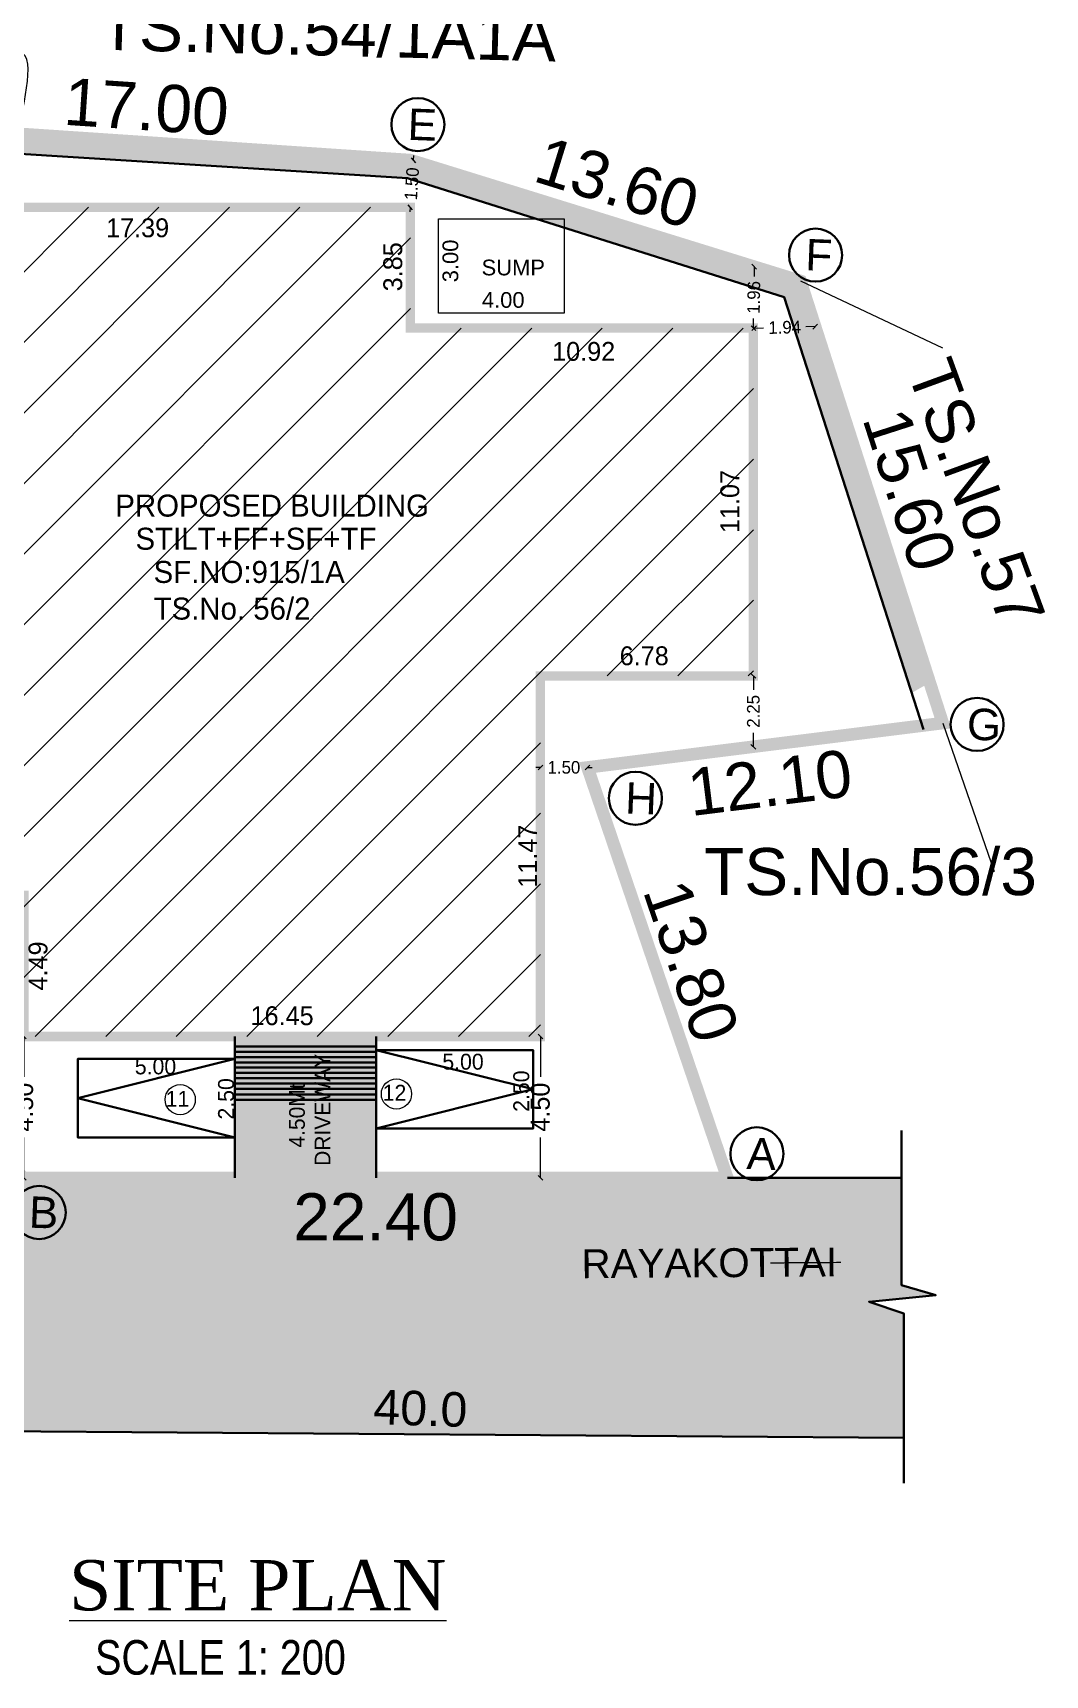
# Model space of a CAD drawing. Header units: metres. Extents: x -1560950 to -1560825, y 42726 to 42863.
# Drawn here: x -1560856.72 to -1560840.61, y 42822.92 to 42849.05 of the extents above; entities that cross this region are included whole.
import ezdxf
from ezdxf import colors
from ezdxf.entities.mleader import LeaderData, LeaderLine
from ezdxf.math import Vec2, Vec3

# ---------------------------------------------------------------- set-up
doc = ezdxf.new("R2010")
doc.units = ezdxf.units.M
doc.header["$LTSCALE"] = 750
doc.header["$MEASUREMENT"] = 0
doc.header["$PDMODE"] = 35
doc.header["$PDSIZE"] = 50
doc.linetypes.add('DASHED2', pattern=[0.375, 0.25, -0.125])
doc.layers.get('0').update_dxf_attribs({"lineweight": 5})
doc.layers.get('Defpoints').update_dxf_attribs({"lineweight": 0})
doc.layers.add('wall', color=7, linetype='Continuous', lineweight=30)
doc.styles.add('MSV', font='swissck.ttf', dxfattribs={"height": 0.3})
doc.styles.get("Standard").update_dxf_attribs({"font": 'arial.ttf'})
doc.styles.add('sunahari', font='framd.ttf', dxfattribs={"height": 0.3})
doc.dimstyles.new('Civil Mt', dxfattribs={"dimtxt": 0.3, "dimasz": 0.15, "dimexe": 0, "dimexo": 0, "dimgap": 0.1, "dimtad": 0, "dimzin": 0, "dimdsep": 46, "dimtxsty": 'Standard', "dimblk": 'ARCHTICK', "dimcen": 0, "dimse1": 1, "dimse2": 1, "dimclrd": 253, "dimadec": 0, "dimazin": 3, "dimtfac": 1, "dimtofl": 0, "dimtmove": 1, "dimatfit": 3, "dimfxl": 0, "dimfrac": 2, "dimtolj": 1, "dimtzin": 0, "dimarcsym": 0})
doc.dimstyles.new('CIVIL Mt.', dxfattribs={"dimscale": 0, "dimtxt": 0.2, "dimasz": 0.15, "dimexe": 0.18, "dimexo": 0.0625, "dimgap": 0.1, "dimtad": 0, "dimzin": 0, "dimdsep": 46, "dimtxsty": 'sunahari', "dimblk": 'OBLIQUE', "dimcen": 0.09, "dimse1": 1, "dimse2": 1, "dimclrd": 253, "dimclrt": 4, "dimadec": 0, "dimazin": 0, "dimtfac": 1, "dimtofl": 0, "dimtmove": 1, "dimatfit": 3, "dimfxl": 0, "dimfrac": 2, "dimtolj": 1, "dimtzin": 0, "dimarcsym": 0})
doc.dimstyles.new('CIVIL Mt.1SITE', dxfattribs={"dimscale": 0, "dimtxt": 0.6, "dimasz": 0.15, "dimexe": 0.18, "dimexo": 0.0625, "dimgap": 0.1, "dimtad": 0, "dimzin": 0, "dimdsep": 46, "dimtxsty": 'sunahari', "dimblk": 'OBLIQUE', "dimcen": 0.09, "dimse1": 1, "dimse2": 1, "dimsd1": 1, "dimsd2": 1, "dimclrd": 253, "dimclrt": 7, "dimadec": 0, "dimazin": 0, "dimtfac": 1, "dimtofl": 0, "dimtmove": 1, "dimatfit": 3, "dimfxl": 0, "dimfrac": 2, "dimtolj": 1, "dimtzin": 0, "dimarcsym": 0})

# ---------------------------------------------------------------- blocks, each defined once
blk = doc.blocks.new('*D889')
at = {"layer": 'Defpoints', "color": 0, "ltscale": 0.25}
for p in [(222.5315586885314, -167.2126414990552), (222.4475721347522, -168.463569810654), (275.328520510015, -172.0139640046556)]:
    blk.add_point(p, dxfattribs=at)
at = {"layer": 'wall', "color": 7, "ltscale": 0.25, "insert": (248.9720328761628, -168.987838596056), "char_height": 1.5, "attachment_point": 5, "rotation": 356.1589612629605}
blk.add_mtext('\\A1;(53.00)', dxfattribs=at)
blk = doc.blocks.new('_ArchTick')
at = {"color": 0, "linetype": 'ByBlock', "const_width": 0.15}
blk.add_lwpolyline([(-0.5, -0.5), (0.5, 0.5)], dxfattribs=at)
blk = doc.blocks.new('*D881')
at = {"layer": 'Defpoints', "color": 0, "ltscale": 0.25}
for p in [(275.328520510015, -172.0139640046556), (288.1180785410188, -174.6607377910791), (287.7463413761862, -175.8607451182212)]:
    blk.add_point(p, dxfattribs=at)
at = {"layer": 'wall', "color": 7, "ltscale": 0.25, "insert": (281.9091681079333, -172.7373472342964), "char_height": 1.5, "attachment_point": 5, "rotation": 342.78811259121096}
blk.add_mtext('\\A1;13.60', dxfattribs=at)
blk = doc.blocks.new('*D882')
at = {"layer": 'Defpoints', "color": 0, "ltscale": 0.25}
for p in [(288.9514050986079, -175.4725817038354), (287.7463413761861, -175.8607451182212), (292.2781651162631, -189.9299133684486)]:
    blk.add_point(p, dxfattribs=at)
at = {"layer": 'wall', "color": 7, "ltscale": 0.25, "insert": (291.2173169686464, -182.5071658289491), "char_height": 1.5, "attachment_point": 5, "rotation": 287.8542834120618}
blk.add_mtext('\\A1;15.60', dxfattribs=at)
blk = doc.blocks.new('*D883')
at = {"layer": 'Defpoints', "color": 0, "ltscale": 0.25}
for p in [(292.2781651162631, -189.9299133684485), (280.9658443493289, -191.3410826942173), (281.115423887372, -192.540153339826)]:
    blk.add_point(p, dxfattribs=at)
at = {"layer": 'wall', "color": 7, "ltscale": 0.25, "insert": (286.771584270839, -191.8345686769415), "char_height": 1.5, "attachment_point": 5, "rotation": 7.1106994318686985}
blk.add_mtext('\\A1;12.10', dxfattribs=at)
blk = doc.blocks.new('*D884')
at = {"layer": 'Defpoints', "color": 0, "ltscale": 0.25}
for p in [(282.0371053144086, -190.975907828069), (280.965844349329, -191.3410826942174), (285.4184415810522, -204.4030265729841)]:
    blk.add_point(p, dxfattribs=at)
at = {"layer": 'wall', "color": 7, "ltscale": 0.25, "insert": (284.2634039302701, -197.5068797674524), "char_height": 1.5, "attachment_point": 5, "rotation": 288.8233810375341}
blk.add_mtext('\\A1;13.80', dxfattribs=at)
blk = doc.blocks.new('*D885')
at = {"layer": 'Defpoints', "color": 0, "ltscale": 0.25}
for p in [(263.0184415810521, -204.4030265729841), (285.4184415810522, -204.4030265729841), (263.0184415810521, -205.6525956001014)]:
    blk.add_point(p, dxfattribs=at)
at = {"layer": 'wall', "color": 7, "ltscale": 0.25, "insert": (274.2184415810521, -205.6525956001014), "char_height": 1.5, "attachment_point": 5}
blk.add_mtext('\\A1;22.40', dxfattribs=at)
blk = doc.blocks.new('*D888')
at = {"layer": 'Defpoints', "color": 0, "ltscale": 0.25}
for p in [(258.3667068802137, -170.8751583197871), (275.4037486309618, -170.8934871891866), (275.328520510015, -172.0139640046556)]:
    blk.add_point(p, dxfattribs=at)
at = {"layer": 'wall', "color": 7, "ltscale": 0.25, "insert": (266.9228418160611, -170.3240843467524), "char_height": 1.5, "attachment_point": 5, "rotation": 356.1589612629605}
blk.add_mtext('\\A1;17.00', dxfattribs=at)
blk = doc.blocks.new('_Oblique')
at = {"color": 0, "linetype": 'ByBlock', "lineweight": -2}
blk.add_line((-0.5, -0.5), (0.5, 0.5), dxfattribs=at)
blk = doc.blocks.new('*D879')
at = {"layer": 'Defpoints', "color": 0, "ltscale": 0.25}
for p in [(286.2740823741406, -175.4046700802269), (286.2740823741408, -175.4046700802269), (286.2463413761862, -177.3607451182213)]:
    blk.add_point(p, dxfattribs=at)
at = {"layer": 'wall', "color": 253, "lineweight": -2, "ltscale": 0.25}
for p, q in [((286.2740823741408, -175.4046700802269), (286.269708164904, -175.7131046042173)), ((286.2463413761865, -177.3607451182213), (286.2507155854233, -177.0523105942307))]:
    blk.add_line(p, q, dxfattribs=at)
at = {"layer": 'wall', "color": 253, "lineweight": -2, "ltscale": 0.25, "xscale": 0.15, "yscale": 0.15, "zscale": 0.15}
for p, rotation in [((286.2740823741408, -175.4046700802269), 89.18748743086816), ((286.2463413761865, -177.3607451182213), 269.1874874308682)]:
    blk.add_blockref('_Oblique', p, dxfattribs=dict(at, rotation=rotation))
at = {"layer": 'wall', "color": 1, "ltscale": 0.25, "insert": (286.2602118751636, -176.382707599224), "char_height": 0.4, "attachment_point": 5, "rotation": 89.18748743086816, "style": 'sunahari'}
blk.add_mtext('\\A1;1.96', dxfattribs=at)
blk = doc.blocks.new('*D880')
at = {"layer": 'Defpoints', "color": 0, "ltscale": 0.25}
for p in [(286.2740823741403, -177.3607451182212), (288.2138514062888, -177.3121425355602), (288.2138514062888, -177.3121425355601)]:
    blk.add_point(p, dxfattribs=at)
at = {"layer": 'wall', "color": 253, "lineweight": -2, "ltscale": 0.25}
for p, q in [((286.2740823741403, -177.3607451182212), (286.5745066698492, -177.3532177289168)), ((288.2138514062888, -177.3121425355601), (287.9134271105798, -177.3196699248645))]:
    blk.add_line(p, q, dxfattribs=at)
at = {"layer": 'wall', "color": 253, "lineweight": -2, "ltscale": 0.25, "xscale": 0.15, "yscale": 0.15, "zscale": 0.15}
for p, rotation in [((286.2740823741403, -177.3607451182212), 181.4352947629732), ((288.2138514062888, -177.3121425355601), 1.435294762973203)]:
    blk.add_blockref('_Oblique', p, dxfattribs=dict(at, rotation=rotation))
at = {"layer": 'wall', "color": 1, "ltscale": 0.25, "insert": (287.2439668902146, -177.3364438268906), "char_height": 0.4, "attachment_point": 5, "rotation": 1.4352947629732038, "style": 'sunahari'}
blk.add_mtext('\\A1;1.94', dxfattribs=at)
blk = doc.blocks.new('*D874')
at = {"layer": 'Defpoints', "color": 0, "ltscale": 0.25}
for p in [(275.4234161105602, -172.0203352366317), (275.4287776542397, -172.0206952073609), (275.328520510015, -173.5139640046556)]:
    blk.add_point(p, dxfattribs=at)
at = {"layer": 'wall', "color": 253, "lineweight": -2, "ltscale": 0.25}
for p, q in [((275.4234161105602, -172.0203352366317), (275.433464396015, -171.8706721751922)), ((275.3231589663355, -173.5136040339264), (275.3131106808808, -173.6632670953658))]:
    blk.add_line(p, q, dxfattribs=at)
at = {"layer": 'wall', "color": 253, "lineweight": -2, "ltscale": 0.25, "xscale": 0.15, "yscale": 0.15, "zscale": 0.15}
for p, rotation in [((275.4234161105602, -172.0203352366317), 266.1589612629609), ((275.3231589663355, -173.5136040339264), 86.15896126296083)]:
    blk.add_blockref('_Oblique', p, dxfattribs=dict(at, rotation=rotation))
at = {"layer": 'wall', "color": 1, "ltscale": 0.25, "insert": (275.3732875384479, -172.7669696352791), "char_height": 0.4, "attachment_point": 5, "rotation": 86.15896126296084, "style": 'sunahari'}
blk.add_mtext('\\A1;1.50', dxfattribs=at)
blk = doc.blocks.new('*D876')
at = {"layer": 'Defpoints', "color": 0, "ltscale": 0.25}
for p in [(279.465844349329, -191.3410826942174), (280.965844349329, -191.3410826942174), (280.965844349329, -191.3410826942172)]:
    blk.add_point(p, dxfattribs=at)
at = {"layer": 'wall', "color": 253, "lineweight": -2, "ltscale": 0.25}
for p, q in [((279.465844349329, -191.3410826942172), (279.315844349329, -191.3410826942172)), ((280.965844349329, -191.3410826942172), (281.1158443493289, -191.3410826942172))]:
    blk.add_line(p, q, dxfattribs=at)
at = {"layer": 'wall', "color": 253, "lineweight": -2, "ltscale": 0.25, "xscale": 0.15, "yscale": 0.15, "zscale": 0.15}
blk.add_blockref('_Oblique', (279.465844349329, -191.3410826942172), dxfattribs=at)
at = {"layer": 'wall', "color": 253, "lineweight": -2, "ltscale": 0.25, "xscale": 0.15, "yscale": 0.15, "zscale": 0.15, "rotation": 180}
blk.add_blockref('_Oblique', (280.965844349329, -191.3410826942172), dxfattribs=at)
at = {"layer": 'wall', "color": 1, "ltscale": 0.25, "insert": (280.215844349329, -191.3410826942172), "char_height": 0.4, "attachment_point": 5, "style": 'sunahari'}
blk.add_mtext('\\A1;1.50', dxfattribs=at)
blk = doc.blocks.new('*D877')
at = {"layer": 'Defpoints', "color": 0, "ltscale": 0.25}
for p in [(286.2463413761862, -188.4299133684486), (286.246341376187, -188.4299133684486), (286.2463413761862, -190.6823606174093)]:
    blk.add_point(p, dxfattribs=at)
at = {"layer": 'wall', "color": 253, "lineweight": -2, "ltscale": 0.25}
for p, q in [((286.246341376187, -188.4299133684486), (286.246341376187, -188.8763567731487)), ((286.246341376187, -190.6823606174093), (286.246341376187, -190.2359172127091))]:
    blk.add_line(p, q, dxfattribs=at)
at = {"layer": 'wall', "color": 253, "lineweight": -2, "ltscale": 0.25, "xscale": 0.15, "yscale": 0.15, "zscale": 0.15}
for p, rotation in [((286.246341376187, -188.4299133684486), 90), ((286.246341376187, -190.6823606174093), 270)]:
    blk.add_blockref('_Oblique', p, dxfattribs=dict(at, rotation=rotation))
at = {"layer": 'wall', "color": 1, "ltscale": 0.25, "insert": (286.2463413761872, -189.5561369929289), "char_height": 0.4, "attachment_point": 5, "rotation": 90, "style": 'sunahari'}
blk.add_mtext('\\A1;2.25', dxfattribs=at)
blk = doc.blocks.new('*D890')
at = {"layer": 'Defpoints', "color": 0, "ltscale": 0.25}
for p in [(286.2463413761862, -188.1147340293923), (279.465844349329, -188.4299133684486), (286.2463413761862, -188.4299133684486)]:
    blk.add_point(p, dxfattribs=at)
at = {"layer": 'wall', "color": 7, "ltscale": 0.25, "insert": (282.7715582985838, -187.7929973617824), "char_height": 0.6, "attachment_point": 5, "style": 'sunahari'}
blk.add_mtext('\\A1;6.78', dxfattribs=at)
blk = doc.blocks.new('*D891')
at = {"layer": 'Defpoints', "color": 0, "ltscale": 0.25}
for p in [(286.2463413761862, -177.3607451182212), (285.762893432162, -188.4299133684486), (286.2463413761862, -188.4299133684486)]:
    blk.add_point(p, dxfattribs=at)
at = {"layer": 'wall', "color": 7, "ltscale": 0.25, "insert": (285.5006987951638, -182.8783207093361), "char_height": 0.6, "attachment_point": 5, "rotation": 90, "style": 'sunahari'}
blk.add_mtext('\\A1;11.07', dxfattribs=at)
blk = doc.blocks.new('*D892')
at = {"layer": 'Defpoints', "color": 0, "ltscale": 0.25}
for p in [(275.328520510015, -177.3607451182212), (286.2463413761862, -177.3607451182212), (275.328520510015, -177.746055206127)]:
    blk.add_point(p, dxfattribs=at)
at = {"layer": 'wall', "color": 7, "ltscale": 0.25, "insert": (280.8433952118576, -178.1059392452366), "char_height": 0.6, "attachment_point": 5, "style": 'sunahari'}
blk.add_mtext('\\A1;10.92', dxfattribs=at)
blk = doc.blocks.new('*D893')
at = {"layer": 'Defpoints', "color": 0, "ltscale": 0.25}
for p in [(275.328520510015, -173.5139640046556), (275.0007994800981, -177.3607451182212), (275.328520510015, -177.3607451182212)]:
    blk.add_point(p, dxfattribs=at)
at = {"layer": 'wall', "color": 7, "ltscale": 0.25, "insert": (274.7701873410988, -175.409125611844), "char_height": 0.6, "attachment_point": 5, "rotation": 90, "style": 'sunahari'}
blk.add_mtext('\\A1;3.85', dxfattribs=at)
blk = doc.blocks.new('*D894')
at = {"layer": 'Defpoints', "color": 0, "ltscale": 0.25}
for p in [(257.9385397418093, -173.5139640046556), (275.328520510015, -173.5139640046556), (257.9385397418093, -173.9010995972871)]:
    blk.add_point(p, dxfattribs=at)
at = {"layer": 'wall', "color": 7, "ltscale": 0.25, "insert": (266.6419871951075, -174.1725076031503), "char_height": 0.6, "attachment_point": 5, "style": 'sunahari'}
blk.add_mtext('\\A1;17.39', dxfattribs=at)
blk = doc.blocks.new('*D897')
at = {"layer": 'Defpoints', "color": 0, "ltscale": 0.25}
for p in [(263.0184415810521, -195.4162485322674), (263.4746035323078, -195.4162485322674), (263.0184415810521, -199.9030265729841)]:
    blk.add_point(p, dxfattribs=at)
at = {"layer": 'wall', "color": 7, "ltscale": 0.25, "insert": (263.4746035323079, -197.6596375526257), "char_height": 0.6, "attachment_point": 5, "rotation": 90, "style": 'sunahari'}
blk.add_mtext('\\A1;4.49', dxfattribs=at)
blk = doc.blocks.new('*D898')
at = {"layer": 'Defpoints', "color": 0, "ltscale": 0.25}
for p in [(279.4658443493284, -199.247177060884), (263.0184415810521, -199.9030265729841), (279.4658443493284, -199.9030265729841)]:
    blk.add_point(p, dxfattribs=at)
at = {"layer": 'wall', "color": 7, "ltscale": 0.25, "insert": (271.2421429651903, -199.247177060884), "char_height": 0.6, "attachment_point": 5, "style": 'sunahari'}
blk.add_mtext('\\A1;16.45', dxfattribs=at)
blk = doc.blocks.new('*D899')
at = {"layer": 'Defpoints', "color": 0, "ltscale": 0.25}
for p in [(279.0587354339368, -188.4299133684486), (279.465844349329, -188.4299133684486), (279.4658443493284, -199.9030265729841)]:
    blk.add_point(p, dxfattribs=at)
at = {"layer": 'wall', "color": 7, "ltscale": 0.25, "insert": (279.0587354339369, -194.1664699707163), "char_height": 0.6, "attachment_point": 5, "rotation": 90, "style": 'sunahari'}
blk.add_mtext('\\A1;11.47', dxfattribs=at)
blk = doc.blocks.new('*D900')
at = {"layer": 'Defpoints', "color": 0, "ltscale": 0.25}
for p in [(279.4658443493284, -199.9030265729841), (279.4658443493284, -204.4030265729841), (279.4658443493284, -204.4030265729841)]:
    blk.add_point(p, dxfattribs=at)
at = {"layer": 'wall', "color": 253, "lineweight": -2, "ltscale": 0.25}
for p, q in [((279.4658443493284, -199.9030265729841), (279.4658443493284, -201.1837958037534)), ((279.4658443493284, -204.4030265729841), (279.4658443493284, -203.1222573422149))]:
    blk.add_line(p, q, dxfattribs=at)
at = {"layer": 'wall', "color": 253, "lineweight": -2, "ltscale": 0.25, "xscale": 0.15, "yscale": 0.15, "zscale": 0.15}
for p, rotation in [((279.4658443493284, -199.9030265729841), 90), ((279.4658443493284, -204.4030265729841), 270)]:
    blk.add_blockref('_Oblique', p, dxfattribs=dict(at, rotation=rotation))
at = {"layer": 'wall', "color": 1, "ltscale": 0.25, "insert": (279.4658443493284, -202.1530265729841), "char_height": 0.6, "attachment_point": 5, "rotation": 90, "style": 'sunahari'}
blk.add_mtext('\\A1;4.50', dxfattribs=at)
blk = doc.blocks.new('*D901')
at = {"layer": 'Defpoints', "color": 0, "ltscale": 0.25}
for p in [(263.0184415810521, -199.9030265729841), (263.0184415810521, -204.4030265729841), (263.0184415810521, -204.4030265729841)]:
    blk.add_point(p, dxfattribs=at)
at = {"layer": 'wall', "color": 253, "lineweight": -2, "ltscale": 0.25}
for p, q in [((263.0184415810521, -199.9030265729841), (263.0184415810521, -201.1837958037534)), ((263.0184415810521, -204.4030265729841), (263.0184415810521, -203.1222573422149))]:
    blk.add_line(p, q, dxfattribs=at)
at = {"layer": 'wall', "color": 253, "lineweight": -2, "ltscale": 0.25, "xscale": 0.15, "yscale": 0.15, "zscale": 0.15}
for p, rotation in [((263.0184415810521, -199.9030265729841), 90), ((263.0184415810521, -204.4030265729841), 270)]:
    blk.add_blockref('_Oblique', p, dxfattribs=dict(at, rotation=rotation))
at = {"layer": 'wall', "color": 1, "ltscale": 0.25, "insert": (263.0184415810522, -202.1530265729841), "char_height": 0.6, "attachment_point": 5, "rotation": 90, "style": 'sunahari'}
blk.add_mtext('\\A1;4.50', dxfattribs=at)
blk = doc.blocks.new('A$C708C468C')
at = {"ltscale": 0.25}
h = blk.add_hatch(color=51, dxfattribs=at)
h.dxf.hatch_style = 1
h.paths.add_polyline_path([(16.49672584760992, 45.65669542241766), (16.27234037529706, 53.02166276837033), (14.10441796427943, 53.02166276837033), (13.94059831578488, 52.18832076943271), (13.80654741804756, 53.98893694620437), (13.62781843435368, 52.99190498368353), (11.20259128334146, 52.9556911667305), (11.34132486008093, 46.54994808271223), (11.42808025202976, 45.1346722249159), (1.375919616002647, 44.93644571674576), (1.452441990037186, 41.05595968522538), (2.711237620864267, 40.69316560062907), (-5.107394827e-07, 40.35455840732538), (1.476658186980785, 40.13688567048666), (1.559427695541671, 36.42956443022195), (11.95401300171943, 36.55491819756843), (12.06806477433173, 34.69434542286325), (11.81603979823404, 29.53892340483435), (14.08216462161727, 29.53892340483435), (14.39508949440278, 30.89675969785458), (14.34877436363968, 28.6874984073547), (14.61315105471658, 29.64532715693167), (17.11588978629712, 29.73505969895203), (17.4190751520473, 35.18774349759406), (54.30367906126775, 1.665825603523444), (85.08490992149382, 1.443228280487744), (85.08490992149382, 5.401848821558814), (83.9818187952442, 5.776173226562605), (86.10475171291546, 5.984123354569419), (85.00713510818242, 6.305558812094205), (85.00713510818242, 9.717238660087787), (79.46759529391056, 9.717238660087787), (57.06759529390911, 9.717238660087787)])
h = blk.add_hatch(dxfattribs=at)
h.set_pattern_fill('GRAVEL', scale=0.075)
h.set_pattern_definition([(228.0127875, (105.417971314466, 170.2094400276244), (-15.24000000119685, -17.14499999893634), [0.25629108, -25.37286272967375]), (184.969741, (105.246521314466, 170.0189400276244), (22.85999999095538, 1.905000108523442), [0.4398035399999998, -43.54053667014296]), (132.5104471, (104.808371314466, 169.9808400276244), (19.05000000804562, -20.95499999268447), [0.31011114, -30.701042095575]), (267.273689, (104.065421314466, 169.5045900276244), (1.905000003989793, 38.09999999979986), [0.4005033899999999, -39.64982806930347]), (292.83365418, (104.046371314466, 169.1045400276244), (-9.525000000797556, 22.85999999966659), [0.3927252749999998, -38.87985580900797]), (357.2736889999999, (104.198771314466, 168.7425900276244), (-38.09999999979986, 1.905000003989796), [0.4005033899999999, -39.64982806930347]), (37.69424047, (104.5988213144659, 168.7235400276244), (-24.76499999890192, -19.0500000014253), [0.5296452449999999, -52.43483648568525]), (72.25532837, (105.017921314466, 169.0473900276244), (13.33500000358446, 41.90999999885913), [0.50003964, -49.50394245142875]), (121.42956562, (105.1703213144659, 169.5236400276244), (-15.24000000216234, 24.76499999866951), [0.4018597500000001, -39.784159274034]), (175.2363583, (104.960771314466, 169.8665400276244), (20.95499999969964, -1.905000003291942), [0.4587849599999999, -22.48045271249999]), (222.3974378, (104.503571314466, 169.9046400276244), (-22.85999999926849, -20.955000000798), [0.59330844, -58.73757938413274]), (138.81407483, (105.9513713144659, 169.4855400276244), (-13.33499999920013, 11.43000000092938), [0.2025034049999999, -20.047924368258]), (171.4692344, (105.798971314466, 169.6188900276244), (24.76500000066724, -3.809999995678007), [0.385261485, -38.14097924778]), (225, (105.417971314466, 169.6760400276244), (-3e-16, -1.905000000000179), [0.269407005, -2.424669831320999]), (203.19859051, (105.284621314466, 169.9046400276244), (9.525000000259567, 3.809999999332), [0.1450809899999999, -14.36296677667049]), (291.80140949, (105.151271314466, 169.8474900276244), (-1.905000000398621, 5.714999999867153), [0.205174215, -10.0535647425]), (30.96375653, (105.227471314466, 169.6569900276244), (5.715000000139786, 3.809999999790843), [0.3332397449999997, -10.77472361468249]), (161.56505118, (105.5132213144659, 169.8284400276244), (3.810000000099437, -1.904999999800315), [0.240965355, -5.783173587620999]), (16.389540334, (104.046371314466, 169.8474900276244), (19.05000000000011, 5.715000000000181), [0.337566, -33.41912000440425]), (70.34617594, (104.370221314466, 169.9427400276244), (-7.620000000696987, -20.95499999975281), [0.2831992049999999, -28.03666175865]), (293.19859051, (105.5132213144659, 170.2094400276244), (-3.809999999334946, 9.525000000266463), [0.2901600749999998, -14.21788769167049]), (343.6104596700001, (105.6275213144659, 169.9427400276244), (-19.05000000039921, 5.714999998667143), [0.3375659999999998, -33.41912000440497]), (339.44395478, (104.046371314466, 168.6663900276244), (-9.524999999999896, 3.810000000000157), [0.3255263999999997, -15.95080073482949]), (294.7751406, (104.351171314466, 168.5520900276244), (-9.525000011337696, 20.95499999484545), [0.2727540899999999, -27.00269503554]), (66.80140949, (105.532271314466, 168.3044400276244), (3.809999999401723, 9.525000000239476), [0.290160075, -14.2178876916705]), (17.35402464, (105.6465713144659, 168.5711400276244), (-24.76499999950727, -7.620000001599347), [0.319337055, -31.61428198515]), (69.44395478, (104.5988213144659, 168.3044400276244), (-3.810000000066345, -9.524999999973474), [0.1627632, -16.1135639348295]), (101.3099324739999, (105.417971314466, 168.3044400276244), (-1.905000000000299, 7.620000000000276), [0.09713595, -9.6164962233945]), (165.963756532, (105.3989213144659, 168.3996900276244), (5.714999999999634, -1.904999999999898), [0.392725275, -7.461790941801749]), (186.00900596, (105.017921314466, 168.4949400276244), (19.04999999989902, 1.905000000997015), [0.3639502499999998, -36.03102364750272]), (303.69006753, (105.227471314466, 169.4855400276244), (-1.905000000264726, 3.809999999867776), [0.27474291, -6.593832269759999]), (353.15722659, (105.3798713144659, 169.2569400276244), (32.38500000019926, -3.809999998304545), [0.47966757, -47.48700679877324]), (60.9453959, (105.856121314466, 169.1997900276244), (-7.620000000209763, -13.33499999988019), [0.19613118, -19.4170442385825]), (90, (105.9513713144659, 169.3712400276244), (-1.904999999999999, 1.904999999999999), [0.1143, -1.790699999999999]), (120.25643716, (104.979821314466, 168.5520900276244), (7.619999999067872, -13.33500000053234), [0.26465022, -26.2004555799]), (48.01278749999999, (104.846471314466, 168.7806900276244), (15.2400000012565, 17.14499999888265), [0.51258216, -25.11657164967375]), (0, (105.1893713144659, 169.1616900276244), (1.904999999999999, 1.904999999999999), [0.4953, -1.409699999999999]), (325.3048465, (105.6846713144659, 169.1616900276244), (19.05000000721615, -13.33499998969093), [0.30120717, -29.819487543105]), (254.0546040999999, (105.9323213144659, 168.9902400276244), (-1.904999999866917, -7.620000000033559), [0.2773718099999999, -13.591237529079]), (207.64597536, (105.856121314466, 168.7235400276244), (-36.19500000133001, -19.04999999747306), [0.4516088249999998, -44.70934831720346]), (175.42607874, (105.456071314466, 168.5139900276244), (-24.76499999999912, 1.904999999999608), [0.4777720949999999, -47.29938484218])])
h.paths.add_polyline_path([(69.40276243549158, 42.17978566986697), (52.41586059313585, 43.24510691326426), (23.87067777008772, 45.16161284737342), (23.84588722000089, 44.51181391541149), (52.3737469284315, 42.5964710445212), (69.28262305016811, 41.53604312766918), (81.27964152040101, 37.7409561531864), (85.3354682053856, 25.14953351681879), (85.91302502995715, 25.47653806703858), (81.7954950891093, 38.25952011483037)])
h.paths.add_polyline_path([(21.35046038847287, 44.67935533073132), (21.37249517032316, 45.25692128482382), (23.87067777008772, 45.16161284737342), (17.99906486514226, 45.55582930920411), (18.21839210901271, 44.88964045942721)])
h = blk.add_hatch(dxfattribs=at)
h.set_pattern_fill('ANSI31', color=0, scale=0.5)
h.set_pattern_definition([(45, (-205.9508462871418, 214.1202652330717), (-1.122532015133643, 1.122532015133644), [])])
h.paths.add_polyline_path([(80.29549508904437, 36.75952011485046), (73.5149980621872, 36.75952011485046), (69.37767422287322, 36.7595201148505), (69.37767422287322, 40.60630122841604), (51.98769345466752, 40.60630122841604), (51.98769345466752, 36.75952011485046), (51.98769345466752, 18.70401670080423), (57.06759529391035, 18.70401670080423), (57.06759529391035, 14.21723866008756), (73.51499806218662, 14.21723866008756), (73.5149980621872, 18.70401670080423), (73.5149980621872, 25.6903518646231), (80.29549508904437, 25.6903518646231)])
h.paths.add_polyline_path([(75.76543728616734, 25.68627886030021), (77.86587684660685, 25.68627886030021), (77.86587684660685, 27.00693820095955), (75.76543728616734, 27.00693820095955)], flags=25)
h.paths.add_polyline_path([(80.19084151901102, 29.920515952307), (80.19084151901102, 32.54886760065867), (78.87018217835174, 32.54886760065867), (78.87018217835174, 29.920515952307)], flags=24)
h.paths.add_polyline_path([(73.57068079284767, 35.37333697684602), (76.19903244119928, 35.37333697684602), (76.19903244119928, 36.69399631750537), (73.57068079284767, 36.69399631750537)], flags=24)
h.paths.add_polyline_path([(69.46033006494599, 37.66135940144741), (69.46033006494599, 39.761798961887), (68.1396707242867, 39.761798961887), (68.1396707242867, 37.66135940144741)], flags=25)
h.paths.add_polyline_path([(59.36443761126247, 39.30676861893238), (61.99278925961408, 39.30676861893238), (61.99278925961408, 40.62742795959173), (59.36443761126247, 40.62742795959173)], flags=9)
h.paths.add_polyline_path([(53.25015536804046, 28.32467265796706), (53.25015536804046, 30.95302430631873), (51.92949602738116, 30.95302430631873), (51.92949602738116, 28.32467265796706)], flags=9)
h.paths.add_polyline_path([(53.47236964901418, 18.61557437194136), (55.57280920945368, 18.61557437194136), (55.57280920945368, 19.93623371260071), (53.47236964901418, 19.93623371260071)], flags=25)
h.paths.add_polyline_path([(58.16474625615512, 15.41348482330306), (58.16474625615512, 17.51392438374265), (56.84408691549584, 17.51392438374265), (56.84408691549584, 15.41348482330306)], flags=24)
h.paths.add_polyline_path([(63.95799997475183, 14.23209916119862), (66.58635162310344, 14.23209916119862), (66.58635162310344, 15.55275850185796), (63.95799997475183, 15.55275850185796)], flags=24)
h.paths.add_polyline_path([(73.7534935423995, 18.63236669092677), (73.7534935423995, 21.26071833927844), (72.4328342017402, 21.26071833927844), (72.4328342017402, 18.63236669092677)], flags=25)
h.paths.add_polyline_path([(60.44346078068401, 29.51534213558466), (68.31192231914561, 29.51534213558466), (68.31192231914561, 30.59764982789236), (60.44346078068401, 30.59764982789236)], flags=24)
h.paths.add_polyline_path([(59.80079755340984, 30.57003876401154), (69.9513103739227, 30.57003876401154), (69.9513103739227, 31.65234645631924), (59.80079755340984, 31.65234645631924)], flags=24)
h.paths.add_polyline_path([(61.0213821477496, 27.05509712734062), (67.96881804518553, 27.05509712734062), (67.96881804518553, 29.77330225554577), (61.0213821477496, 29.77330225554577)], flags=24)
at = {"ltscale": 0.1}
h = blk.add_hatch(color=33, dxfattribs=at)
h.dxf.hatch_style = 1
h.paths.add_polyline_path([(68.28499806218724, 14.21723866008756), (63.78499806218719, 14.21062768044589), (63.78499806218719, 9.71723866008756), (68.28499806218679, 9.717238660087787)])
h.paths.add_polyline_path([(51.98769345466752, 32.14630122841604), (31.74816502872289, 32.14630122841604), (36.8280668679655, 27.64630122841601), (51.98769345466643, 27.64630122841618)])
at = {"color": 0, "linetype": 'DASHED2', "ltscale": 0.25}
for p, q in [((81.79549508904437, 38.25952011485046), (86.32155619772787, 36.13472110307009)), ((86.32731882912134, 24.1903518646231), (87.95913727659195, 19.46413048232469))]:
    blk.add_line(p, q, dxfattribs=at)
at = {"color": 3, "ltscale": 0.2, "const_width": 0.4}
blk.add_lwpolyline([(57.06759529391035, 9.71723866008756), (79.46759529391034, 9.71723866008756), (75.0149980621872, 22.77918253885429), (86.32731882912134, 24.1903518646231), (81.79549508904437, 38.25952011485046), (69.37767422287322, 42.10630122841604), (16.49672584761043, 45.65669542241771)], close=True, dxfattribs=at)
at = {"color": 0, "linetype": 'DASHED2', "ltscale": 0.25}
blk.add_lwpolyline([(70.27359519552192, 40.23836329467076), (74.27359519552192, 40.23836329467076), (74.27359519552192, 37.23836329467076), (70.27359519552192, 37.23836329467076)], close=True, dxfattribs=at)
at = {"color": 0, "linetype": 'ByBlock', "ltscale": 0.25}
for centre in [(62.04772203947545, 12.20737795720038, -30000), (68.93203953611373, 12.38710441268779, 60000)]:
    blk.add_circle(centre, 0.4804027307877913, dxfattribs=at)
at = {"layer": 'wall', "color": 0, "ltscale": 0.25}
for p, q in [((63.78499806218719, 9.71723866008756), (63.78499806218719, 14.21723866008756)), ((68.28499806218719, 9.71723866008756), (68.28499806218724, 14.21723866008756)), ((63.78499806218719, 13.89587516271672), (68.28499806218724, 13.89587516271666)), ((63.78499806218719, 13.72833015483337), (68.28499806218724, 13.72833015483331)), ((63.78499806218719, 13.56078514695002), (68.28499806218724, 13.56078514694997)), ((63.78499806218719, 13.39324013906667), (68.28499806218724, 13.39324013906662)), ((63.78499806218719, 13.22569513118333), (68.28499806218724, 13.22569513118327)), ((63.78499806218719, 13.05815012329998), (68.28499806218724, 13.05815012329992)), ((63.78499806218719, 12.89060511541663), (68.28499806218724, 12.89060511541658)), ((63.78499806218719, 12.72306010753328), (68.28499806218724, 12.72306010753323)), ((63.78499806218719, 12.55551509964994), (68.28499806218724, 12.55551509964988)), ((63.78499806218712, 12.36758645239706), (68.28499806218719, 12.36758645239701)), ((63.78499806218712, 12.20004144451371), (68.28499806218719, 12.20004144451366)), ((79.46759529391034, 9.71723866008756), (85.00713510818242, 9.71723866008756)), ((54.30367906126804, 1.665825603523387), (85.08490992149382, 1.443228280487744))]:
    blk.add_line(p, q, dxfattribs=at)
for points in [[(23.84588722000149, 44.51181391542741), (52.37374692836749, 42.59647104454143), (69.2826230501041, 41.53604312768942), (81.27964152033702, 37.74095615320664), (85.7086232566172, 23.99106365984216)], [(85.00713510818242, 11.22788974437571), (85.00713510818242, 6.305558812094205), (86.10475171291546, 5.984123354569419), (83.9818187952442, 5.776173226562605), (85.08490992149382, 5.401848821558814), (85.08490992149382, 2.912447599e-07)]]:
    blk.add_lwpolyline(points, dxfattribs=at)
at = {"layer": 'wall', "color": 240, "ltscale": 0.25, "const_width": 0.3}
blk.add_lwpolyline([(80.29549508904437, 36.75952011485046), (73.5149980621872, 36.75952011485046), (69.37767422287322, 36.7595201148505), (69.37767422287322, 40.60630122841604), (51.98769345466752, 40.60630122841604), (51.98769345466752, 36.75952011485046), (51.98769345466752, 18.70401670080423), (57.06759529391035, 18.70401670080423), (57.06759529391035, 14.21723866008756), (73.51499806218662, 14.21723866008756), (73.5149980621872, 18.70401670080423), (73.5149980621872, 25.6903518646231), (80.29549508904437, 25.6903518646231)], close=True, dxfattribs=at)
at = {"layer": 'wall', "color": 0, "ltscale": 0.25}
for points in [[(68.28499806218719, 13.78513146028035), (73.28499806218719, 13.78513146028035), (73.28499806218719, 11.28513146028035), (68.28499806218719, 11.28513146028035)], [(63.78499806218719, 13.50349772252798), (63.78499806218719, 11.00349772252798), (58.78499806218719, 11.00349772252798), (58.78499806218719, 13.50349772252798)]]:
    blk.add_lwpolyline(points, close=True, dxfattribs=at)
at = {"layer": 'wall', "color": 0, "linetype": 'DASHED2', "ltscale": 0.25}
for points in [[(68.28499806218719, 13.78513146028035), (73.28499806218719, 12.53513146028035), (68.28499806218719, 11.28513146028035)], [(63.78499806218719, 13.50349772252798), (58.78499806218719, 12.25349772252798), (63.78499806218719, 11.00349772252798)]]:
    blk.add_lwpolyline(points, dxfattribs=at)
at = {"layer": 'wall', "color": 240, "ltscale": 0.25}
for centre in [(69.61392673687806, 43.2350439451311), (82.2770037150811, 39.08267798536619), (87.41986146495037, 24.14756089068396), (76.5406853651002, 21.79610090143615), (80.40880929873673, 10.48296747898712), (57.55697340279585, 8.615461949817472)]:
    blk.add_circle(centre, 0.8442465009528092, dxfattribs=at)
at = {"color": 0, "lineweight": -2}
for s, height, rotation, p in [('TS.No.54/1A1A', 1.499999999999999, 358.5042493166017, (59.44553506562397, 45.62241260326686)), ('TS.No.57', 1.499999999999999, 290.109423349334, (85.17134047018021, 35.41491109768165)), ('40.0', 1.099999999999999, 358.1272734390838, (68.18283487005846, 1.882454605866143))]:
    blk.add_text(s, height=height, rotation=rotation, dxfattribs=at).set_placement(p)
at = {"color": 1, "lineweight": -2}
for s, p in [('E', (69.27388373943052, 42.75404001939671)), ('F', (81.9369607176336, 38.60167405963179)), ('G', (87.07981846750285, 23.66655696494956)), ('H', (76.20064236765268, 21.31509697570175)), ('A', (80.06876630128919, 10.00196355325272)), ('B', (57.2169304053483, 8.134458024083072))]:
    blk.add_text(s, height=1, rotation=357.8151620571867, dxfattribs=at).set_placement(p)
at = {"color": 0}
blk.add_text('3.00', height=0.5, rotation=90, dxfattribs=at).set_placement((70.89887795263348, 38.2176479193763))
at = {"color": 0, "linetype": 'DASHED2', "ltscale": 0.25}
blk.add_text('SUMP', height=0.5, dxfattribs=at).set_placement((71.64267530044526, 38.43838095964384))
at = {"color": 0}
blk.add_text('4.00', height=0.5, dxfattribs=at).set_placement((71.65246915301759, 37.40615059749324))
at = {"color": 0, "lineweight": -2}
blk.add_text('TS.No.56/3', height=1.499999999999999, dxfattribs=at).set_placement((78.7271267710421, 18.71412978909666))
at = {"color": 0, "linetype": 'ByBlock', "ltscale": 0.25, "style": 'sunahari'}
for s, p in [('5.00', (70.39284076659169, 13.16132631772007)), ('5.00', (60.60208115174868, 13.01207672141095, -60000)), ('12', (68.49366526316953, 12.17317967535484)), ('11', (61.58567411677762, 11.97789319612343, -90000))]:
    blk.add_text(s, height=0.5058873166126431, dxfattribs=at).set_placement(p)
for p in [(73.15861912844049, 11.81815261192605, -60000), (63.75810149018111, 11.57262857946784, -60000)]:
    blk.add_text('2.50', height=0.5058873166126431, rotation=90, dxfattribs=at).set_placement(p)
at = {"layer": 'wall', "color": 0, "ltscale": 0.25, "style": 'sunahari'}
for s, p in [('PROPOSED BUILDING', (59.98118216879447, 30.76119261016538)), ('STILT+FF+SF+TF', (60.62384539606864, 29.7064959817385))]:
    blk.add_text(s, height=0.7, dxfattribs=at).set_placement(p)
blk.add_text('4.50Mt ', height=0.5, rotation=90, dxfattribs=at).set_placement((66.0146388485191, 10.6811491424105))
at = {"layer": 'wall', "color": 0, "ltscale": 0.25, "insert": (61.19997189133937, 29.35009712734063), "char_height": 0.7, "attachment_point": 1, "style": 'sunahari'}
blk.add_mtext_dynamic_manual_height_columns('SF.NO:915/1A\\PTS.No. 56/2', width=13.72568383632097, gutter_width=3, heights=[0], dxfattribs=at)
at = {"layer": 'wall', "color": 0, "ltscale": 0.25, "insert": (66.32878014205926, 10.09832539230237), "char_height": 0.5, "width": 4.362, "attachment_point": 1, "rotation": 90, "style": 'sunahari'}
blk.add_mtext('DRIVEWAY', dxfattribs=at)
at = {"layer": 'wall', "color": 0, "ltscale": 0.25}
for p1, p2, distance, text, picture, middle in [((69.37767422287322, 42.10630122841604), (16.49672584761043, 45.65669542241771), -1.2537445441456787, '(<>)', '*D889', (43.02118658902103, 45.13242663701568)), ((69.37767422287322, 42.10630122841604), (81.79549508904437, 38.25952011485046), 1.2562667331870705, '13.60', '*D881', (75.95832182079153, 41.38291799877527)), ((86.32731882912134, 24.1903518646231), (81.79549508904437, 38.25952011485046), -1.2660368917866323, '15.60', '*D882', (85.26647068150466, 31.61309940412255)), ((86.32731882912134, 24.1903518646231), (75.0149980621872, 22.77918253885429), 1.2083643702796678, '12.10', '*D883', (80.82073798369726, 22.28569655613012))]:
    dim = blk.add_aligned_dim(p1=p1, p2=p2, distance=distance, text=text, dimstyle='Civil Mt', dxfattribs=at)
    dim.commit()
    dim.dimension.update_dxf_attribs({"geometry": picture, "text_midpoint": middle, "insert": (-205.9508462871418, 214.1202652330717)})
for p1, p2, distance, picture, middle in [((52.4158605930719, 43.2451069132845), (69.37767422287322, 42.10630122841604), 1.1229993607231932, '*D888', (60.97199552891936, 43.79618088631923)), ((79.46759529391034, 9.71723866008756), (75.0149980621872, 22.77918253885429), -1.1317918263398803, '*D884', (78.3125576431284, 16.6133854656193)), ((79.46759529391034, 9.71723866008756), (57.06759529391035, 9.71723866008756), 1.2495690271173334, '*D885', (68.26759529391035, 8.467669632970226))]:
    dim = blk.add_aligned_dim(p1=p1, p2=p2, distance=distance, dimstyle='Civil Mt', dxfattribs=at)
    dim.commit()
    dim.dimension.update_dxf_attribs({"geometry": picture, "text_midpoint": middle, "insert": (-205.9508462871418, 214.1202652330717)})
for p1, p2, distance, picture, middle in [((69.37767422287322, 40.60630122841604), (69.47793136709794, 42.09957002571073), 0.0053736141983284445, '*D874', (69.42244125130617, 41.3532955977926)), ((80.29549508904437, 36.75952011485046), (80.32323608699869, 38.71559515284483), -3.2721775182172157e-13, '*D879', (80.30936558802182, 37.73755763384762)), ((80.32323608699869, 36.75952011485046), (82.26300511914707, 36.80812269751149), 3.694062725965822e-14, '*D880', (81.29312060307285, 36.783821406181)), ((80.29549508904437, 23.43790461566237), (80.29549508904437, 25.6903518646231), -9.094947017729282e-13, '*D877', (80.29549508904535, 24.56412824014277)), ((73.5149980621872, 22.77918253885429), (75.0149980621872, 22.77918253885429), 1.7053025658242404e-13, '*D876', (74.2649980621872, 22.77918253885446))]:
    dim = blk.add_aligned_dim(p1=p1, p2=p2, distance=distance, dimstyle='CIVIL Mt.', override={"dimscale": 1}, dxfattribs=at)
    dim.commit()
    dim.dimension.update_dxf_attribs({"geometry": picture, "text_midpoint": middle, "insert": (-205.9508462871418, 214.1202652330717)})
for base, p1, p2, angle, picture, middle in [((51.98769345466752, 40.21916563578452), (69.37767422287322, 40.60630122841604), (51.98769345466752, 40.60630122841604), 180, '*D894', (60.69114090796575, 39.9477576299214)), ((69.04995319295631, 36.7595201148505), (69.37767422287322, 40.60630122841604), (69.37767422287322, 36.7595201148505), 270, '*D893', (68.81934105395703, 38.71113962122763)), ((69.37767422287322, 36.37421002694467), (80.29549508904437, 36.75952011485046), (69.37767422287322, 36.7595201148505), 179.99999999999977, '*D892', (74.89254892471581, 36.01432598783504)), ((79.81204714502019, 25.6903518646231), (80.29549508904437, 36.75952011485046), (80.29549508904437, 25.6903518646231), 270, '*D891', (79.54985250802201, 31.24194452373558)), ((80.29549508904437, 26.00553120367931), (73.5149980621872, 25.6903518646231), (80.29549508904437, 25.6903518646231), 0, '*D890', (76.82071201144208, 26.32726787128922))]:
    dim = blk.add_linear_dim(base=base, p1=p1, p2=p2, angle=angle, dimstyle='CIVIL Mt.1SITE', override={"dimscale": 1}, dxfattribs=at)
    dim.commit()
    dim.dimension.update_dxf_attribs({"geometry": picture, "text_midpoint": middle, "dimtype": 129, "insert": (-205.9508462871418, 214.1202652330717)})
at = {"layer": 'wall', "color": 240, "ltscale": 0.25}
for base, p1, p2, picture, middle in [((73.10788914679505, 25.6903518646231), (73.51499806218662, 14.21723866008756), (73.5149980621872, 25.6903518646231), '*D899', (73.10788914679512, 19.95379526235536)), ((57.52375724516605, 18.70401670080423), (57.06759529391035, 14.21723866008756), (57.06759529391035, 18.70401670080423), '*D897', (57.5237572451661, 16.46062768044592))]:
    dim = blk.add_linear_dim(base=base, p1=p1, p2=p2, angle=90, dimstyle='CIVIL Mt.1SITE', override={"dimscale": 1}, dxfattribs=at)
    dim.commit()
    dim.dimension.update_dxf_attribs({"geometry": picture, "text_midpoint": middle, "insert": (-205.9508462871418, 214.1202652330717)})
dim = blk.add_linear_dim(base=(73.51499806218662, 14.87308817218763), p1=(57.06759529391035, 14.21723866008756), p2=(73.51499806218662, 14.21723866008756), dimstyle='CIVIL Mt.1SITE', override={"dimscale": 1}, dxfattribs=at)
dim.commit()
dim.dimension.update_dxf_attribs({"geometry": '*D898', "text_midpoint": (65.29129667804852, 14.87308817218763), "insert": (-205.9508462871418, 214.1202652330717)})
at = {"layer": 'wall', "color": 0, "ltscale": 0.25}
for base, p1, p2, picture, middle in [((57.06759529391035, 9.71723866008756), (57.06759529391035, 14.21723866008756), (57.06759529391035, 9.71723866008756), '*D901', (57.06759529391041, 11.96723866008759)), ((73.51499806218662, 9.71723866008756), (73.51499806218662, 14.21723866008756), (73.51499806218662, 9.71723866008756), '*D900', (73.51499806218669, 11.96723866008759))]:
    dim = blk.add_linear_dim(base=base, p1=p1, p2=p2, angle=90, dimstyle='CIVIL Mt.', override={"dimscale": 1}, dxfattribs=at)
    dim.commit()
    dim.dimension.update_dxf_attribs({"geometry": picture, "text_midpoint": middle, "insert": (-205.9508462871418, 214.1202652330717)})
at = {"layer": 'wall', "color": 1, "ltscale": 0.25}
ml = blk.add_multileader_mtext('Standard', dxfattribs=at)
ml.set_content('{\\C7;RWH TRENCH}', color=4)
ml.set_leader_properties(color=252)
ml.build(insert=Vec2(0, 0))
ml.multileader.update_dxf_attribs({"leader_type": 2, "text_left_attachment_type": 2, "text_right_attachment_type": 2, "dogleg_length": 0.05, "arrow_head_size": 0.7, "scale": 2})
ctx = ml.context
ctx.base_point, ctx.scale, ctx.char_height, ctx.arrow_head_size, ctx.landing_gap_size, ctx.plane_origin = Vec3(51.41828516226733, 45.58874525705596), 2, 0.75, 0.7, 0, Vec3(57.55582059394805, 43.87854366532758)
ctx.left_attachment, ctx.right_attachment, ctx.text_align_type = 2, 2, 2
notes = []
notes.append((ctx, [(0, (1, 1, 0), (56.87153191551408, 45.58874525705596), (-1, 0), 0.1, [(0, [(57.05639824302784, 42.30280195954732)], 0, [])])]))
ctx.mtext.insert, ctx.mtext.alignment, ctx.mtext.flow_direction = Vec3(56.77153191551406, 45.98176473757544), 3, 5
at = {"layer": 'wall', "color": 0, "ltscale": 0.25}
ml = blk.add_multileader_mtext('Standard', dxfattribs=at)
ml.set_content('RAYAKOTTAI', color=4)
ml.set_leader_properties(color=252)
ml.build(insert=Vec2(0, 0))
ml.multileader.update_dxf_attribs({"leader_type": 2, "text_left_attachment_type": 2, "text_right_attachment_type": 2, "dogleg_length": 0.1, "arrow_head_size": 0.8, "scale": 2})
ctx = ml.context
ctx.base_point, ctx.scale, ctx.char_height, ctx.arrow_head_size, ctx.landing_gap_size, ctx.plane_origin, ctx.plane_x_axis, ctx.plane_y_axis = Vec3(74.82314244860652, 6.961635162691122), 2, 0.92, 0.8, 0, Vec3(83.88419260146837, 7.025504072716102), Vec3(0.9999751586174896, 0.0070485564427631), Vec3(-0.0070485564427631, 0.9999751586174896)
ctx.left_attachment, ctx.right_attachment = 2, 2
notes.append((ctx, [(0, (1, 1, 0), (81.04361129634516, 7.005481577670423), (-0.9999751586174896, -0.0070485564427631), 0.2000000000000003, [(0, [(83.88419260146837, 7.025504072716102)], 0, [])])]))
ctx.mtext.insert, ctx.mtext.text_direction, ctx.mtext.rotation, ctx.mtext.flow_direction = Vec3(74.81974431208181, 7.443727082668004), Vec3(0.9999751586174896, 0.0070485564427631), 0.007048614808638636, 5
for ctx, leaders in notes:
    for number, flags, end, landing, length, lines in leaders:
        leader = LeaderData()
        leader.index, (leader.has_last_leader_line, leader.has_dogleg_vector, leader.attachment_direction) = number, flags
        leader.last_leader_point, leader.dogleg_vector, leader.dogleg_length = Vec3(end), Vec3(landing), length
        for number, points, colour, breaks in lines:
            line = LeaderLine()
            line.index, line.vertices, line.color, line.breaks = number, Vec3.list(points), colors.encode_raw_color(colour), breaks
            leader.lines.append(line)
        ctx.leaders.append(leader)

msp = doc.modelspace()

# ---------------------------------------------------------------- block references
at = {"color": 0, "ltscale": 0.25, "xscale": 0.5, "yscale": 0.5, "zscale": 0.5}
msp.add_blockref('A$C708C468C', (-1560885.401010622, 42825.97677077187, 2350.358149759808), dxfattribs=at)

# ---------------------------------------------------------------- texts
at = {"color": 0, "style": 'MSV'}
msp.add_text('SCALE 1: 200', height=0.55, dxfattribs=at).set_placement((-1560855.732973507, 42822.93029628136))
at = {"color": 0, "insert": (-1560856.146740287, 42824.75374584477), "char_height": 0.8, "attachment_point": 1, "style": 'MSV'}
msp.add_mtext_dynamic_manual_height_columns('{\\fTimes New Roman|b0|i0|c0|p18;\\LSITE PLAN}', width=607.9339552871387, gutter_width=12.5, heights=[0], dxfattribs=at)

doc.saveas('drawing.dxf')
